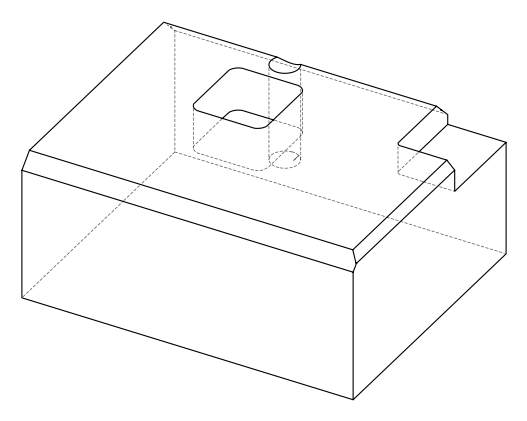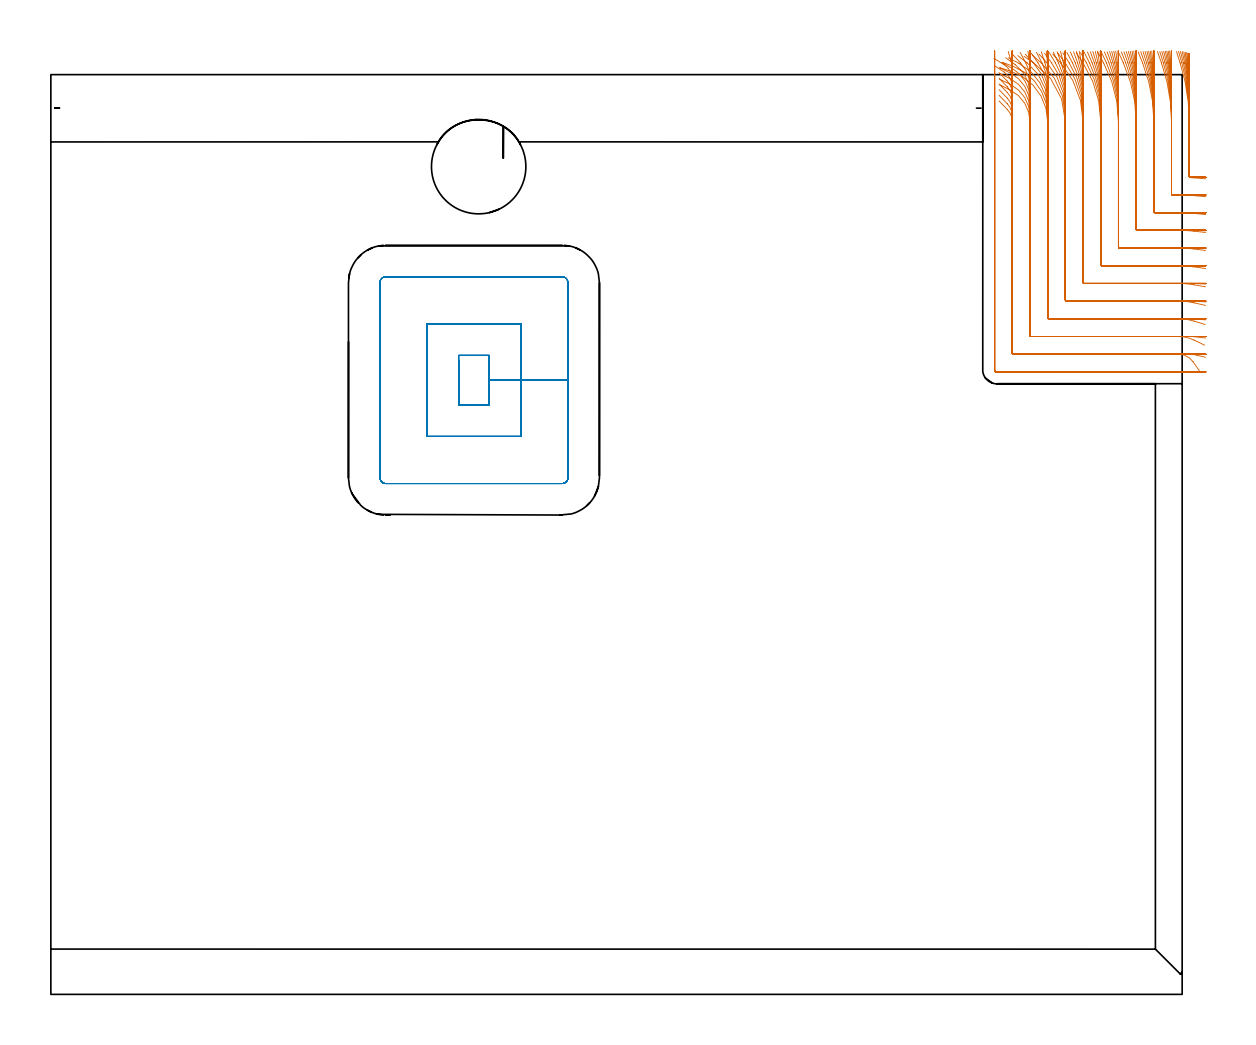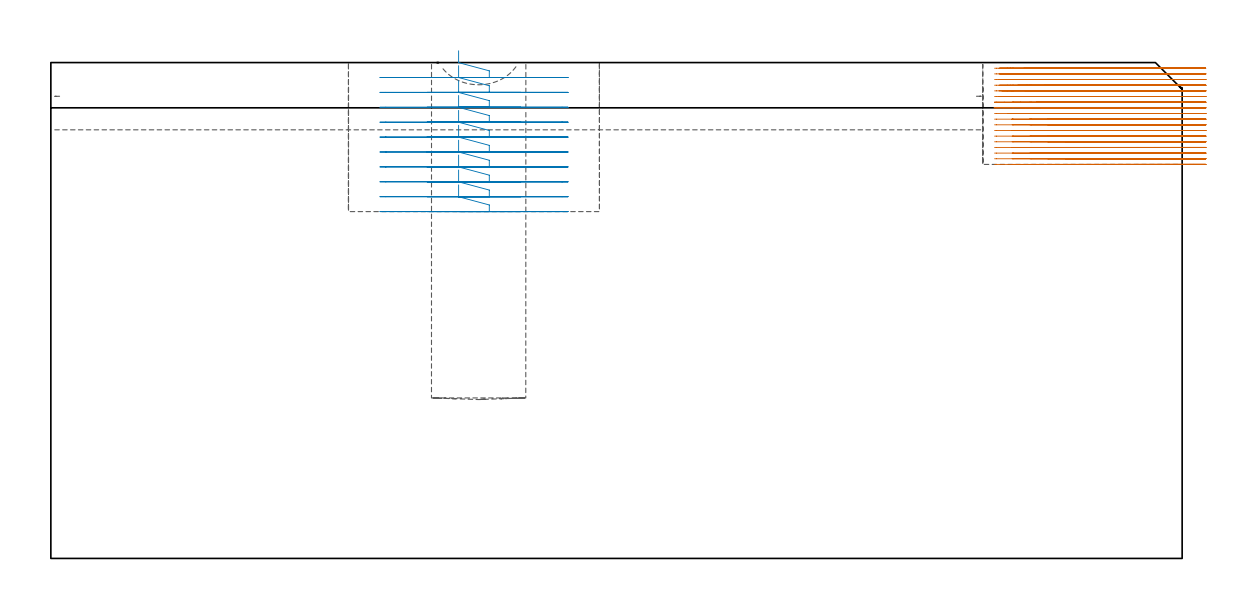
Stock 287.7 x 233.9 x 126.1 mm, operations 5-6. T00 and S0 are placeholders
(PLAN: 6 operations, 3 tool changes, 79.1 min)
(1 INDEXABLE_INSERT_DRILL_BLIND_HOLE_FROM_SOLID | STEP1POCKET | NXT0302_019 | 0.35 min | 38618 mm3)
(2 AREA_MILL | FG_CHAMFER_SURFACE | UGT0205_001 | 13.31 min | 35559 mm3)
(3 AREA_MILL_1 | FG_CHAMFER_SURFACE_1 | UGT0205_001 | 3.72 min | 3672 mm3)
(4 AREA_MILL_2 | FG_CHAMFER_SURFACE_2 | UGT0205_001 | 11.59 min | 18836 mm3)
(5 MILL_CORNER_NOTCH_RECTANGULAR | CORNER_NOTCH_RECTANGULAR | NXT0201_008 | Follow Part, ap 1.5, ae 75% | 41.77 min | 101940 mm3)
(6 MILL_RECTANGULAR_POCKET | POCKET_RECTANGULAR_STRAIGHT | NXT0201_012 | Follow Part, ap 4, ae 75% | 8.38 min | 162980 mm3)
(TOOL NXT0302_019 | Index. Insert Drill 24mm [880-D2400L25-05] | D24 PA176 FL120 Z2)
(TOOL UGT0205_001 | Chamfer Mill 20 x 3 x 45 deg. | D20 FL50 Z2)
(TOOL NXT0201_008 | ENDMILL 6mm [2P460-0600-NA 1630] | D6 FL26 Z6)
(TOOL NXT0201_012 | ENDMILL 16mm [2P460-1600-NA 1630] | D16 FL38 Z6)
(OP 5 MILL_CORNER_NOTCH_RECTANGULAR)
G17 G21 G94 G90
T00 M6
G54
G17 G0 G90 X286.269 Y239.759 S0 M3
G43 Z136.1 H1
Z124.661
G94 G1 X287.177 Y236.9 F250.
G2 X289.5 Y221.915 R49.5 F500.
G1 Y208.005
G3 X289.778 Y207.71 R0.3
G2 X290.7 Y207.645 R49.5
G1 X293.691 Y207.408 F250.
G0 Z136.1
X281.433 Y239.729
Z124.661
G1 X282.432 Y236.9
G2 X285. Y221.915 R45. F500.
G1 Y203.597
G3 X285.297 Y203.3 R0.3
G1 X286.787
G2 X290.7 Y203.13 R45.
G1 X293.689 Y202.869 F250.
G0 Z136.1
X276.516 Y239.687
Z124.661
G1 X277.626 Y236.9
G2 X280.5 Y221.915 R40.5 F500.
G1 Y199.097
G3 X280.797 Y198.8 R0.3
G1 X286.787
G2 X290.7 Y198.611 R40.5
G1 X293.686 Y198.321 F250.
G0 Z136.1
X271.484 Y239.628
Z124.661
G1 X272.733 Y236.9
G2 X276. Y221.915 R36. F500.
G1 Y194.597
G3 X276.297 Y194.3 R0.3
G1 X286.787
G2 X290.7 Y194.087 R36.
G1 X293.682 Y193.761 F250.
G0 Z136.1
X266.28 Y239.539
Z124.661
G1 X267.707 Y236.9
G2 X271.5 Y221.915 R31.5 F500.
G1 Y190.097
G3 X271.797 Y189.8 R0.3
G1 X286.787
G2 X290.7 Y189.556 R31.5
G1 X293.677 Y189.183 F250.
G0 Z136.1
X260.795 Y239.396
Z124.661
G1 X262.46 Y236.9
G2 X267. Y221.915 R27. F500.
G1 Y185.597
G3 X267.297 Y185.3 R0.3
G1 X286.787
G2 X290.7 Y185.015 R27.
G1 X293.668 Y184.58 F250.
G0 Z136.1
X254.786 Y239.138
Z124.661
G1 X256.784 Y236.9
G2 X262.5 Y221.915 R22.5 F500.
G1 Y181.097
G3 X262.797 Y180.8 R0.3
G1 X286.787
G2 X290.7 Y180.457 R22.5
G1 X293.654 Y179.935 F250.
G0 Z136.1
X247.475 Y238.562
Z124.661
G1 X249.972 Y236.9
G2 X258. Y221.915 R18. F500.
G1 Y176.598
G3 X258.298 Y176.3 R0.3
G1 X286.787
G2 X290.7 Y175.87 R18.
G1 X293.628 Y175.217 F250.
G0 Z136.1
X241.272 Y235.686
Z124.661
G1 X244.128 Y234.768
G2 X253.5 Y221.915 R13.5 F500.
G1 Y172.098
G3 X253.798 Y171.8 R0.3
G1 X286.787
G2 X290.7 Y171.221 R13.5
G1 X293.571 Y170.351 F250.
G0 Z136.1
X241.313 Y231.311
Z124.661
G1 X244. Y229.977
G2 X249. Y221.915 R9. F500.
G1 Y167.598
G3 X249.298 Y167.3 R0.3
G1 X286.787
G2 X290.7 Y166.405 R9.
G1 X293.402 Y165.101 F250.
G0 Z136.1
X241.139 Y227.202
Z124.661
G1 X243.229 Y225.049
G2 X244.5 Y221.915 R4.5 F500.
G1 Y163.098
G3 X244.798 Y162.8 R0.3
G1 X286.787
G2 X290.48 Y160.872 R4.5
G1 X292.194 Y158.41 F250.
G0 Z136.1
X240. Y224.915
Z124.661
G1 Y221.915
Y158.8 F500.
G3 X240.5 Y158.3 R0.5
G1 X286.787
X289.787 F250.
G0 Z136.1
X286.789 Y239.785
Z123.222
G1 X287.61 Y236.9
G2 X289.5 Y223.354 R49.5 F500.
G1 Y208.096
G3 X289.796 Y207.8 R0.3
G2 X290.7 Y207.79 R49.5
G1 X293.699 Y207.73 F250.
G0 Z136.1
X282.01 Y239.761
Z123.222
G1 X282.913 Y236.9
G2 X285. Y223.354 R45. F500.
G1 Y203.597
G3 X285.297 Y203.3 R0.3
G1 X289.714
G2 X290.7 Y203.289 R45.
G1 X293.699 Y203.223 F250.
G0 Z136.1
X277.164 Y239.727
Z123.222
G1 X278.167 Y236.9
G2 X280.5 Y223.354 R40.5 F500.
G1 Y199.097
G3 X280.797 Y198.8 R0.3
G1 X289.714
G2 X290.7 Y198.788 R40.5
G1 X293.699 Y198.715 F250.
G0 Z136.1
X272.225 Y239.68
Z123.222
G1 X273.354 Y236.9
G2 X276. Y223.354 R36. F500.
G1 Y194.597
G3 X276.297 Y194.3 R0.3
G1 X289.714
G2 X290.7 Y194.286 R36.
G1 X293.699 Y194.204 F250.
G0 Z136.1
X267.149 Y239.608
Z123.222
G1 X268.439 Y236.9
G2 X271.5 Y223.354 R31.5 F500.
G1 Y190.097
G3 X271.797 Y189.8 R0.3
G1 X289.714
G2 X290.7 Y189.785 R31.5
G1 X293.699 Y189.691 F250.
G0 Z136.1
X261.851 Y239.495
Z123.222
G1 X263.356 Y236.9
G2 X267. Y223.354 R27. F500.
G1 Y185.597
G3 X267.297 Y185.3 R0.3
G1 X289.714
G2 X290.7 Y185.282 R27.
G1 X293.698 Y185.172 F250.
G0 Z136.1
X256.159 Y239.295
Z123.222
G1 X257.965 Y236.9
G2 X262.5 Y223.354 R22.5 F500.
G1 Y181.097
G3 X262.797 Y180.8 R0.3
G1 X289.714
G2 X290.7 Y180.778 R22.5
G1 X293.697 Y180.647 F250.
G0 Z136.1
X249.596 Y238.876
Z123.222
G1 X251.854 Y236.9
G2 X258. Y223.354 R18. F500.
G1 Y176.598
G3 X258.298 Y176.3 R0.3
G1 X289.714
G2 X290.7 Y176.273 R18.
G1 X293.695 Y176.109 F250.
G0 Z136.1
X242.02 Y237.035
Z123.222
G1 X244.822 Y235.963
G2 X253.5 Y223.354 R13.5 F500.
G1 Y172.098
G3 X253.798 Y171.8 R0.3
G1 X289.714
G2 X290.7 Y171.764 R13.5
G1 X293.692 Y171.545 F250.
G0 Z136.1
X241.312 Y232.75
Z123.222
G1 X244. Y231.416
G2 X249. Y223.354 R9. F500.
G1 Y167.598
G3 X249.298 Y167.3 R0.3
G1 X289.714
G2 X290.7 Y167.246 R9.
G1 X293.682 Y166.917 F250.
G0 Z136.1
X241.139 Y228.641
Z123.222
G1 X243.229 Y226.488
G2 X244.5 Y223.354 R4.5 F500.
G1 Y163.098
G3 X244.798 Y162.8 R0.3
G1 X289.714
G2 X290.7 Y162.691 R4.5
G1 X293.627 Y162.033 F250.
G0 Z136.1
X240. Y226.354
Z123.222
G1 Y223.354
Y158.8 F500.
G3 X240.5 Y158.3 R0.5
G1 X289.714
X292.714 F250.
G0 Z136.1
X287.268 Y239.794
Z121.783
G1 X288. Y236.885
G2 X289.5 Y224.793 R49.5 F500.
G1 Y208.096
G3 X289.796 Y207.8 R0.3
G1 X290.616
X290.7
X293.7 Y207.795 F250.
G0 Z136.1
X282.534 Y239.789
Z121.783
G1 X283.341 Y236.9
G2 X285. Y224.793 R45. F500.
G1 Y203.597
G3 X285.297 Y203.3 R0.3
G1 X290.616
X290.7
X293.7 Y203.294 F250.
G0 Z136.1
X277.751 Y239.763
Z121.783
G1 X278.648 Y236.9
G2 X280.5 Y224.793 R40.5 F500.
G1 Y199.097
G3 X280.797 Y198.8 R0.3
G1 X290.616
X290.7
X293.7 Y198.794 F250.
G0 Z136.1
X272.894 Y239.725
Z121.783
G1 X273.903 Y236.9
G2 X276. Y224.793 R36. F500.
G1 Y194.597
G3 X276.297 Y194.3 R0.3
G1 X290.616
X290.7
X293.7 Y194.293 F250.
G0 Z136.1
X267.927 Y239.67
Z121.783
G1 X269.08 Y236.9
G2 X271.5 Y224.793 R31.5 F500.
G1 Y190.097
G3 X271.797 Y189.8 R0.3
G1 X290.616
X290.7
X293.7 Y189.792 F250.
G0 Z136.1
X262.788 Y239.581
Z121.783
G1 X264.133 Y236.9
G2 X267. Y224.793 R27. F500.
G1 Y185.597
G3 X267.297 Y185.3 R0.3
G1 X290.616
X290.7
X293.7 Y185.29 F250.
G0 Z136.1
X257.351 Y239.429
Z121.783
G1 X258.965 Y236.9
G2 X262.5 Y224.793 R22.5 F500.
G1 Y181.097
G3 X262.797 Y180.8 R0.3
G1 X290.616
X290.7
X293.7 Y180.789 F250.
G0 Z136.1
X251.302 Y239.12
Z121.783
G1 X253.32 Y236.9
G2 X258. Y224.793 R18. F500.
G1 Y176.597
G3 X258.297 Y176.3 R0.3
G1 X290.616
X290.7
X293.7 Y176.286 F250.
G0 Z136.1
X243.526 Y238.165
Z121.783
G1 X246.192 Y236.789
G2 X253.5 Y224.793 R13.5 F500.
G1 Y172.098
G3 X253.798 Y171.8 R0.3
G1 X290.616
X290.7
X293.7 Y171.781 F250.
G0 Z136.1
X241.312 Y234.189
Z121.783
G1 X244. Y232.855
G2 X249. Y224.793 R9. F500.
G1 Y167.598
G3 X249.298 Y167.3 R0.3
G1 X290.616
X290.7
X293.7 Y167.271 F250.
G0 Z136.1
X241.139 Y230.08
Z121.783
G1 X243.229 Y227.927
G2 X244.5 Y224.793 R4.5 F500.
G1 Y163.098
G3 X244.798 Y162.8 R0.3
G1 X290.616
X290.7 Y162.799
X293.699 Y162.743 F250.
G0 Z136.1
X240. Y227.793
Z121.783
G1 Y224.793
Y158.8 F500.
G3 X240.5 Y158.3 R0.5
G1 X290.616
X293.616 F250.
G0 Z136.1
X287.71 Y239.759
Z120.344
G1 X288.352 Y236.828
G2 X289.5 Y226.23 R49.5 F500.
G1 Y208.096
G3 X289.796 Y207.8 R0.3
G1 X290.7
X293.7 F250.
G0 Z136.1
X283.005 Y239.814
Z120.344
G1 X283.717 Y236.9
G2 X285. Y226.23 R45. F500.
G1 Y203.597
G3 X285.297 Y203.3 R0.3
G1 X290.7
X293.7 F250.
G0 Z136.1
X278.279 Y239.794
Z120.344
G1 X279.069 Y236.9
G2 X280.5 Y226.23 R40.5 F500.
G1 Y199.097
G3 X280.797 Y198.8 R0.3
G1 X290.7
X293.7 F250.
G0 Z136.1
X273.493 Y239.765
Z120.344
G1 X274.382 Y236.9
G2 X276. Y226.23 R36. F500.
G1 Y194.597
G3 X276.297 Y194.3 R0.3
G1 X290.7
X293.7 F250.
G0 Z136.1
X268.622 Y239.723
Z120.344
G1 X269.638 Y236.9
G2 X271.5 Y226.23 R31.5 F500.
G1 Y190.097
G3 X271.797 Y189.8 R0.3
G1 X290.7
X293.7 F250.
G0 Z136.1
X263.617 Y239.656
Z120.344
G1 X264.802 Y236.9
G2 X267. Y226.23 R27. F500.
G1 Y185.597
G3 X267.297 Y185.3 R0.3
G1 X290.7
X293.7 F250.
G0 Z136.1
X258.386 Y239.541
Z120.344
G1 X259.809 Y236.9
G2 X262.5 Y226.23 R22.5 F500.
G1 Y181.097
G3 X262.797 Y180.8 R0.3
G1 X290.7
X293.7 F250.
G0 Z136.1
X252.718 Y239.316
Z120.344
G1 X254.497 Y236.9
G2 X258. Y226.23 R18. F500.
G1 Y176.598
G3 X258.298 Y176.3 R0.3
G1 X290.7
X293.7 F250.
G0 Z136.1
X245.899 Y238.738
Z120.344
G1 X248.271 Y236.9
G2 X253.5 Y226.23 R13.5 F500.
G1 Y172.098
G3 X253.798 Y171.8 R0.3
G1 X290.7
X293.7 F250.
G0 Z136.1
X241.341 Y235.622
Z120.344
G1 X244.024 Y234.28
G2 X249. Y226.23 R9. F500.
G1 Y167.598
G3 X249.298 Y167.3 R0.3
G1 X290.7
X293.7 F250.
G0 Z136.1
X241.14 Y231.517
Z120.344
G1 X243.229 Y229.364
G2 X244.5 Y226.23 R4.5 F500.
G1 Y163.098
G3 X244.798 Y162.8 R0.3
G1 X290.7
X293.7 F250.
G0 Z136.1
X240. Y229.23
Z120.344
G1 Y226.23
Y158.8 F500.
G3 X240.5 Y158.3 R0.5
G1 X290.7
X293.7 F250.
G0 Z136.1
X288.113 Y239.691
Z118.905
G1 X288.662 Y236.742
G2 X289.5 Y227.673 R49.5 F500.
G1 Y208.096
G3 X289.796 Y207.8 R0.3
G1 X290.7
X293.7 F250.
G0 Z136.1
X283.429 Y239.836
Z118.905
G1 X284.044 Y236.9
G2 X285. Y227.673 R45. F500.
G1 Y203.597
G3 X285.297 Y203.3 R0.3
G1 X290.7
X293.7 F250.
G0 Z136.1
X278.751 Y239.821
Z118.905
G1 X279.435 Y236.9
G2 X280.5 Y227.673 R40.5 F500.
G1 Y199.097
G3 X280.797 Y198.8 R0.3
G1 X290.7
X293.7 F250.
G0 Z136.1
X274.028 Y239.8
Z118.905
G1 X274.797 Y236.9
G2 X276. Y227.673 R36. F500.
G1 Y194.597
G3 X276.297 Y194.3 R0.3
G1 X290.7
X293.7 F250.
G0 Z136.1
X269.239 Y239.768
Z118.905
G1 X270.118 Y236.9
G2 X271.5 Y227.673 R31.5 F500.
G1 Y190.097
G3 X271.797 Y189.8 R0.3
G1 X290.7
X293.7 F250.
G0 Z136.1
X264.349 Y239.719
Z118.905
G1 X265.374 Y236.9
G2 X267. Y227.673 R27. F500.
G1 Y185.597
G3 X267.297 Y185.3 R0.3
G1 X290.7
X293.7 F250.
G0 Z136.1
X259.291 Y239.636
Z118.905
G1 X260.521 Y236.9
G2 X262.5 Y227.673 R22.5 F500.
G1 Y181.097
G3 X262.797 Y180.8 R0.3
G1 X290.7
X293.7 F250.
G0 Z136.1
X253.917 Y239.476
Z118.905
G1 X255.455 Y236.9
G2 X258. Y227.673 R18. F500.
G1 Y176.597
G3 X258.297 Y176.3 R0.3
G1 X290.7
X293.7 F250.
G0 Z136.1
X247.804 Y239.09
Z118.905
G1 X249.854 Y236.9
G2 X253.5 Y227.673 R13.5 F500.
G1 Y172.098
G3 X253.798 Y171.8 R0.3
G1 X290.7
X293.7 F250.
G0 Z136.1
X241.851 Y236.977
Z118.905
G1 X244.457 Y235.492
G2 X249. Y227.673 R9. F500.
G1 Y167.598
G3 X249.298 Y167.3 R0.3
G1 X290.7
X293.7 F250.
G0 Z136.1
X241.142 Y232.959
Z118.905
G1 X243.231 Y230.805
G2 X244.5 Y227.673 R4.5 F500.
G1 Y163.098
G3 X244.798 Y162.8 R0.3
G1 X290.7
X293.7 F250.
G0 Z136.1
X240. Y230.673
Z118.905
G1 Y227.673
Y158.8 F500.
G3 X240.5 Y158.3 R0.5
G1 X290.7
X293.7 F250.
G0 Z136.1
X288.472 Y239.603
Z117.467
G1 X288.927 Y236.638
G2 X289.5 Y229.127 R49.5 F500.
G1 Y208.096
G3 X289.796 Y207.8 R0.3
G1 X290.7
X293.7 F250.
G0 Z136.1
X283.806 Y239.855
Z117.467
G1 X284.324 Y236.9
G2 X285. Y229.127 R45. F500.
G1 Y203.597
G3 X285.297 Y203.3 R0.3
G1 X290.7
X293.7 F250.
G0 Z136.1
X279.171 Y239.844
Z117.467
G1 X279.747 Y236.9
G2 X280.5 Y229.127 R40.5 F500.
G1 Y199.097
G3 X280.797 Y198.8 R0.3
G1 X290.7
X293.7 F250.
G0 Z136.1
X274.503 Y239.829
Z117.467
G1 X275.151 Y236.9
G2 X276. Y229.127 R36. F500.
G1 Y194.597
G3 X276.297 Y194.3 R0.3
G1 X290.7
X293.7 F250.
G0 Z136.1
X269.786 Y239.807
Z117.467
G1 X270.526 Y236.9
G2 X271.5 Y229.127 R31.5 F500.
G1 Y190.097
G3 X271.797 Y189.8 R0.3
G1 X290.7
X293.7 F250.
G0 Z136.1
X264.993 Y239.773
Z117.467
G1 X265.857 Y236.9
G2 X267. Y229.127 R27. F500.
G1 Y185.597
G3 X267.297 Y185.3 R0.3
G1 X290.7
X293.7 F250.
G0 Z136.1
X260.079 Y239.715
Z117.467
G1 X261.115 Y236.9
G2 X262.5 Y229.127 R22.5 F500.
G1 Y181.097
G3 X262.797 Y180.8 R0.3
G1 X290.7
X293.7 F250.
G0 Z136.1
X254.94 Y239.606
Z117.467
G1 X256.235 Y236.9
G2 X258. Y229.127 R18. F500.
G1 Y176.597
G3 X258.297 Y176.3 R0.3
G1 X290.7
X293.7 F250.
G0 Z136.1
X249.311 Y239.353
Z117.467
G1 X251.038 Y236.9
G2 X253.5 Y229.127 R13.5 F500.
G1 Y172.098
G3 X253.798 Y171.8 R0.3
G1 X290.7
X293.7 F250.
G0 Z136.1
X242.817 Y238.187
Z117.467
G1 X245.253 Y236.436
G2 X249. Y229.127 R9. F500.
G1 Y167.598
G3 X249.298 Y167.3 R0.3
G1 X290.7
X293.7 F250.
G0 Z136.1
X241.088 Y234.425
Z117.467
G1 X243.198 Y232.293
G2 X244.5 Y229.127 R4.5 F500.
G1 Y163.098
G3 X244.798 Y162.8 R0.3
G1 X290.7
X293.7 F250.
G0 Z136.1
X240. Y232.127
Z117.467
G1 Y229.127
Y158.8 F500.
G3 X240.5 Y158.3 R0.5
G1 X290.7
X293.7 F250.
G0 Z136.1
X288.816 Y239.498
Z116.028
G1 X289.165 Y236.518
G2 X289.5 Y230.765 R49.5 F500.
G1 Y208.096
G3 X289.796 Y207.8 R0.3
G1 X290.7
X293.7 F250.
G0 Z136.1
X284.171 Y239.872
Z116.028
G1 X284.58 Y236.9
G2 X285. Y230.765 R45. F500.
G1 Y203.597
G3 X285.297 Y203.3 R0.3
G1 X290.7
X293.7 F250.
G0 Z136.1
X279.578 Y239.865
Z116.028
G1 X280.033 Y236.9
G2 X280.5 Y230.765 R40.5 F500.
G1 Y199.097
G3 X280.797 Y198.8 R0.3
G1 X290.7
X293.7 F250.
G0 Z136.1
X274.962 Y239.856
Z116.028
G1 X275.473 Y236.9
G2 X276. Y230.765 R36. F500.
G1 Y194.597
G3 X276.297 Y194.3 R0.3
G1 X290.7
X293.7 F250.
G0 Z136.1
X270.313 Y239.843
Z116.028
G1 X270.897 Y236.9
G2 X271.5 Y230.765 R31.5 F500.
G1 Y190.097
G3 X271.797 Y189.8 R0.3
G1 X290.7
X293.7 F250.
G0 Z136.1
X265.612 Y239.822
Z116.028
G1 X266.294 Y236.9
G2 X267. Y230.765 R27. F500.
G1 Y185.597
G3 X267.297 Y185.3 R0.3
G1 X290.7
X293.7 F250.
G0 Z136.1
X260.83 Y239.786
Z116.028
G1 X261.648 Y236.9
G2 X262.5 Y230.765 R22.5 F500.
G1 Y181.097
G3 X262.797 Y180.8 R0.3
G1 X290.7
X293.7 F250.
G0 Z136.1
X255.9 Y239.72
Z116.028
G1 X256.922 Y236.9
G2 X258. Y230.765 R18. F500.
G1 Y176.597
G3 X258.297 Y176.3 R0.3
G1 X290.7
X293.7 F250.
G0 Z136.1
X250.662 Y239.572
Z116.028
G1 X252.026 Y236.9
G2 X253.5 Y230.765 R13.5 F500.
G1 Y172.098
G3 X253.798 Y171.8 R0.3
G1 X290.7
X293.7 F250.
G0 Z136.1
X244.541 Y239.095
Z116.028
G1 X246.585 Y236.9
G2 X249. Y230.765 R9. F500.
G1 Y167.598
G3 X249.298 Y167.3 R0.3
G1 X290.7
X293.7 F250.
G0 Z136.1
X239.951 Y236.174
Z116.028
G1 X242.462 Y234.532
G2 X244.5 Y230.765 R4.5 F500.
G1 Y163.098
G3 X244.798 Y162.8 R0.3
G1 X290.7
X293.7 F250.
G0 Z136.1
X240. Y233.765
Z116.028
G1 Y230.765
Y158.8 F500.
G3 X240.5 Y158.3 R0.5
G1 X290.7
X293.7 F250.
G0 Z136.1
X289.129 Y239.392
Z114.589
G1 X289.357 Y236.401
G2 X289.5 Y232.637 R49.5 F500.
G1 Y208.096
G3 X289.796 Y207.8 R0.3
G1 X290.7
X293.7 F250.
G0 Z136.1
X284.513 Y239.887
Z114.589
G1 X284.798 Y236.9
G2 X285. Y232.637 R45. F500.
G1 Y203.597
G3 X285.297 Y203.3 R0.3
G1 X290.7
X293.7 F250.
G0 Z136.1
X279.959 Y239.883
Z114.589
G1 X280.275 Y236.9
G2 X280.5 Y232.637 R40.5 F500.
G1 Y199.097
G3 X280.797 Y198.8 R0.3
G1 X290.7
X293.7 F250.
G0 Z136.1
X275.391 Y239.879
Z114.589
G1 X275.747 Y236.9
G2 X276. Y232.637 R36. F500.
G1 Y194.597
G3 X276.297 Y194.3 R0.3
G1 X290.7
X293.7 F250.
G0 Z136.1
X270.804 Y239.872
Z114.589
G1 X271.21 Y236.9
G2 X271.5 Y232.637 R31.5 F500.
G1 Y190.097
G3 X271.797 Y189.8 R0.3
G1 X290.7
X293.7 F250.
G0 Z136.1
X266.188 Y239.862
Z114.589
G1 X266.661 Y236.9
G2 X267. Y232.637 R27. F500.
G1 Y185.597
G3 X267.297 Y185.3 R0.3
G1 X290.7
X293.7 F250.
G0 Z136.1
X261.524 Y239.846
Z114.589
G1 X262.092 Y236.9
G2 X262.5 Y232.637 R22.5 F500.
G1 Y181.097
G3 X262.797 Y180.8 R0.3
G1 X290.7
X293.7 F250.
G0 Z136.1
X256.777 Y239.815
Z114.589
G1 X257.488 Y236.9
G2 X258. Y232.637 R18. F500.
G1 Y176.597
G3 X258.297 Y176.3 R0.3
G1 X290.7
X293.7 F250.
G0 Z136.1
X251.862 Y239.746
Z114.589
G1 X252.809 Y236.9
G2 X253.5 Y232.637 R13.5 F500.
G1 Y172.098
G3 X253.798 Y171.8 R0.3
G1 X290.7
X293.7 F250.
G0 Z136.1
X246.505 Y239.542
Z114.589
G1 X247.926 Y236.9
G2 X249. Y232.637 R9. F500.
G1 Y167.598
G3 X249.298 Y167.3 R0.3
G1 X290.7
X293.7 F250.
G0 Z136.1
X239.822 Y238.042
Z114.589
G1 X242.371 Y236.462
G2 X244.5 Y232.637 R4.5 F500.
G1 Y163.098
G3 X244.798 Y162.8 R0.3
G1 X290.7
X293.7 F250.
G0 Z136.1
X240. Y235.637
Z114.589
G1 Y232.637
Y158.8 F500.
G3 X240.5 Y158.3 R0.5
G1 X290.7
X293.7 F250.
G0 Z136.1
X289.454 Y239.303
Z113.15
G1 X289.495 Y236.303
G2 X289.5 Y235.625 R49.5 F500.
G1 Y208.096
G3 X289.796 Y207.8 R0.3
G1 X290.7
X293.7 F250.
G0 Z136.1
X284.897 Y239.899
Z113.15
G1 X284.982 Y236.9
G2 X285. Y235.625 R45. F500.
G1 Y203.597
G3 X285.297 Y203.3 R0.3
G1 X290.7
X293.7 F250.
G0 Z136.1
X280.385 Y239.899
Z113.15
G1 X280.48 Y236.9
G2 X280.5 Y235.625 R40.5 F500.
G1 Y199.097
G3 X280.797 Y198.8 R0.3
G1 X290.7
X293.7 F250.
G0 Z136.1
X275.871 Y239.898
Z113.15
G1 X275.977 Y236.9
G2 X276. Y235.625 R36. F500.
G1 Y194.597
G3 X276.297 Y194.3 R0.3
G1 X290.7
X293.7 F250.
G0 Z136.1
X271.353 Y239.898
Z113.15
G1 X271.474 Y236.9
G2 X271.5 Y235.625 R31.5 F500.
G1 Y190.097
G3 X271.797 Y189.8 R0.3
G1 X290.7
X293.7 F250.
G0 Z136.1
X266.828 Y239.897
Z113.15
G1 X266.97 Y236.9
G2 X267. Y235.625 R27. F500.
G1 Y185.597
G3 X267.297 Y185.3 R0.3
G1 X290.7
X293.7 F250.
G0 Z136.1
X262.294 Y239.895
Z113.15
G1 X262.464 Y236.9
G2 X262.5 Y235.625 R22.5 F500.
G1 Y181.097
G3 X262.797 Y180.8 R0.3
G1 X290.7
X293.7 F250.
G0 Z136.1
X257.742 Y239.892
Z113.15
G1 X257.955 Y236.9
G2 X258. Y235.625 R18. F500.
G1 Y176.597
G3 X258.297 Y176.3 R0.3
G1 X290.7
X293.7 F250.
G0 Z136.1
X253.156 Y239.887
Z113.15
G1 X253.44 Y236.9
G2 X253.5 Y235.625 R13.5 F500.
G1 Y172.098
G3 X253.798 Y171.8 R0.3
G1 X290.7
X293.7 F250.
G0 Z136.1
X248.484 Y239.87
Z113.15
G1 X248.909 Y236.9
G2 X249. Y235.625 R9. F500.
G1 Y167.598
G3 X249.298 Y167.3 R0.3
G1 X290.7
X293.7 F250.
G0 Z136.1
X243.466 Y239.777
Z113.15
G1 X244.316 Y236.9
G2 X244.5 Y235.625 R4.5 F500.
G1 Y163.098
G3 X244.798 Y162.8 R0.3
G1 X290.7
X293.7 F250.
G0 Z136.1
X240. Y238.625
Z113.15
G1 Y235.625
Y158.8 F500.
G3 X240.5 Y158.3 R0.5
G1 X290.7
X293.7 F250.
G0 Z136.1
X289.5 Y239.3
Z111.711
G1 Y236.3
Y208.096 F500.
G3 X289.796 Y207.8 R0.3
G1 X290.7
X293.7 F250.
G0 Z136.1
X284.989 Y239.9
Z111.711
G1 X285. Y236.9
Y236.743 F500.
Y203.596
G3 X285.296 Y203.3 R0.3
G1 X290.7
X293.7 F250.
G0 Z136.1
X280.488 Y239.9
Z111.711
G1 X280.5 Y236.9
Y236.743 F500.
Y199.097
G3 X280.797 Y198.8 R0.3
G1 X290.7
X293.7 F250.
G0 Z136.1
X275.987 Y239.9
Z111.711
G1 X276. Y236.9
Y236.743 F500.
Y194.597
G3 X276.297 Y194.3 R0.3
G1 X290.7
X293.7 F250.
G0 Z136.1
X271.485 Y239.9
Z111.711
G1 X271.5 Y236.9
Y236.743 F500.
Y190.097
G3 X271.797 Y189.8 R0.3
G1 X290.7
X293.7 F250.
G0 Z136.1
X266.982 Y239.9
Z111.711
G1 X267. Y236.9
Y236.743 F500.
Y185.597
G3 X267.297 Y185.3 R0.3
G1 X290.7
X293.7 F250.
G0 Z136.1
X262.478 Y239.9
Z111.711
G1 X262.499 Y236.9
X262.5 Y236.743 F500.
Y181.097
G3 X262.797 Y180.8 R0.3
G1 X290.7
X293.7 F250.
G0 Z136.1
X257.973 Y239.9
Z111.711
G1 X257.999 Y236.9
X258. Y236.743 F500.
Y176.597
G3 X258.297 Y176.3 R0.3
G1 X290.7
X293.7 F250.
G0 Z136.1
X253.464 Y239.9
Z111.711
G1 X253.499 Y236.9
X253.5 Y236.743 F500.
Y172.098
G3 X253.798 Y171.8 R0.3
G1 X290.7
X293.7 F250.
G0 Z136.1
X248.946 Y239.9
Z111.711
G1 X248.999 Y236.9
X249. Y236.743 F500.
Y167.598
G3 X249.298 Y167.3 R0.3
G1 X290.7
X293.7 F250.
G0 Z136.1
X244.392 Y239.898
Z111.711
G1 X244.497 Y236.9
X244.5 Y236.743 F500.
Y163.098
G3 X244.798 Y162.8 R0.3
G1 X290.7
X293.7 F250.
G0 Z136.1
X240. Y239.743
Z111.711
G1 Y236.743
Y158.8 F500.
G3 X240.5 Y158.3 R0.5
G1 X290.7
X293.7 F250.
G0 Z136.1
X289.5 Y239.3
Z110.272
G1 Y236.3
Y208.096 F500.
G3 X289.796 Y207.8 R0.3
G1 X290.7
X293.7 F250.
G0 Z136.1
X285. Y239.9
Z110.272
G1 Y236.9
Y203.596 F500.
G3 X285.296 Y203.3 R0.3
G1 X290.7
X293.7 F250.
G0 Z136.1
X280.5 Y239.9
Z110.272
G1 Y236.9
Y199.097 F500.
G3 X280.797 Y198.8 R0.3
G1 X290.7
X293.7 F250.
G0 Z136.1
X276. Y239.9
Z110.272
G1 Y236.9
Y194.597 F500.
G3 X276.297 Y194.3 R0.3
G1 X290.7
X293.7 F250.
G0 Z136.1
X271.5 Y239.9
Z110.272
G1 Y236.9
Y190.097 F500.
G3 X271.797 Y189.8 R0.3
G1 X290.7
X293.7 F250.
G0 Z136.1
X267. Y239.9
Z110.272
G1 Y236.9
Y185.597 F500.
G3 X267.297 Y185.3 R0.3
G1 X290.7
X293.7 F250.
G0 Z136.1
X262.5 Y239.9
Z110.272
G1 Y236.9
Y181.097 F500.
G3 X262.797 Y180.8 R0.3
G1 X290.7
X293.7 F250.
G0 Z136.1
X258. Y239.9
Z110.272
G1 Y236.9
Y176.597 F500.
G3 X258.297 Y176.3 R0.3
G1 X290.7
X293.7 F250.
G0 Z136.1
X253.5 Y239.9
Z110.272
G1 Y236.9
Y172.098 F500.
G3 X253.798 Y171.8 R0.3
G1 X290.7
X293.7 F250.
G0 Z136.1
X249. Y239.9
Z110.272
G1 Y236.9
Y167.598 F500.
G3 X249.298 Y167.3 R0.3
G1 X290.7
X293.7 F250.
G0 Z136.1
X244.5 Y239.9
Z110.272
G1 Y236.9
Y163.098 F500.
G3 X244.798 Y162.8 R0.3
G1 X290.7
X293.7 F250.
G0 Z136.1
X240. Y239.9
Z110.272
G1 Y236.9
Y158.8 F500.
G3 X240.5 Y158.3 R0.5
G1 X290.7
X293.7 F250.
G0 Z136.1
X289.5 Y239.3
Z108.833
G1 Y236.3
Y208.096 F500.
G3 X289.796 Y207.8 R0.3
G1 X290.7
X293.7 F250.
G0 Z136.1
X285. Y239.9
Z108.833
G1 Y236.9
Y203.597 F500.
G3 X285.297 Y203.3 R0.3
G1 X290.7
X293.7 F250.
G0 Z136.1
X280.5 Y239.9
Z108.833
G1 Y236.9
Y199.097 F500.
G3 X280.797 Y198.8 R0.3
G1 X290.7
X293.7 F250.
G0 Z136.1
X276. Y239.9
Z108.833
G1 Y236.9
Y194.597 F500.
G3 X276.297 Y194.3 R0.3
G1 X290.7
X293.7 F250.
G0 Z136.1
X271.5 Y239.9
Z108.833
G1 Y236.9
Y190.097 F500.
G3 X271.797 Y189.8 R0.3
G1 X290.7
X293.7 F250.
G0 Z136.1
X267. Y239.9
Z108.833
G1 Y236.9
Y185.597 F500.
G3 X267.297 Y185.3 R0.3
G1 X290.7
X293.7 F250.
G0 Z136.1
X262.5 Y239.9
Z108.833
G1 Y236.9
Y181.097 F500.
G3 X262.797 Y180.8 R0.3
G1 X290.7
X293.7 F250.
G0 Z136.1
X258. Y239.9
Z108.833
G1 Y236.9
Y176.597 F500.
G3 X258.297 Y176.3 R0.3
G1 X290.7
X293.7 F250.
G0 Z136.1
X253.5 Y239.9
Z108.833
G1 Y236.9
Y172.098 F500.
G3 X253.798 Y171.8 R0.3
G1 X290.7
X293.7 F250.
G0 Z136.1
X249. Y239.9
Z108.833
G1 Y236.9
Y167.598 F500.
G3 X249.298 Y167.3 R0.3
G1 X290.7
X293.7 F250.
G0 Z136.1
X244.5 Y239.9
Z108.833
G1 Y236.9
Y163.098 F500.
G3 X244.798 Y162.8 R0.3
G1 X290.7
X293.7 F250.
G0 Z136.1
X240. Y239.9
Z108.833
G1 Y236.9
Y158.8 F500.
G3 X240.5 Y158.3 R0.5
G1 X290.7
X293.7 F250.
G0 Z136.1
X289.5 Y239.3
Z107.394
G1 Y236.3
Y208.096 F500.
G3 X289.796 Y207.8 R0.3
G1 X290.7
X293.7 F250.
G0 Z136.1
X285. Y239.9
Z107.394
G1 Y236.9
Y203.597 F500.
G3 X285.297 Y203.3 R0.3
G1 X290.7
X293.7 F250.
G0 Z136.1
X280.5 Y239.9
Z107.394
G1 Y236.9
Y199.097 F500.
G3 X280.797 Y198.8 R0.3
G1 X290.7
X293.7 F250.
G0 Z136.1
X276. Y239.9
Z107.394
G1 Y236.9
Y194.597 F500.
G3 X276.297 Y194.3 R0.3
G1 X290.7
X293.7 F250.
G0 Z136.1
X271.5 Y239.9
Z107.394
G1 Y236.9
Y190.097 F500.
G3 X271.797 Y189.8 R0.3
G1 X290.7
X293.7 F250.
G0 Z136.1
X267. Y239.9
Z107.394
G1 Y236.9
Y185.597 F500.
G3 X267.297 Y185.3 R0.3
G1 X290.7
X293.7 F250.
G0 Z136.1
X262.5 Y239.9
Z107.394
G1 Y236.9
Y181.097 F500.
G3 X262.797 Y180.8 R0.3
G1 X290.7
X293.7 F250.
G0 Z136.1
X258. Y239.9
Z107.394
G1 Y236.9
Y176.597 F500.
G3 X258.297 Y176.3 R0.3
G1 X290.7
X293.7 F250.
G0 Z136.1
X253.5 Y239.9
Z107.394
G1 Y236.9
Y172.098 F500.
G3 X253.798 Y171.8 R0.3
G1 X290.7
X293.7 F250.
G0 Z136.1
X249. Y239.9
Z107.394
G1 Y236.9
Y167.598 F500.
G3 X249.298 Y167.3 R0.3
G1 X290.7
X293.7 F250.
G0 Z136.1
X244.5 Y239.9
Z107.394
G1 Y236.9
Y163.098 F500.
G3 X244.798 Y162.8 R0.3
G1 X290.7
X293.7 F250.
G0 Z136.1
X240. Y239.9
Z107.394
G1 Y236.9
Y158.8 F500.
G3 X240.5 Y158.3 R0.5
G1 X290.7
X293.7 F250.
G0 Z136.1
X289.5 Y239.3
Z105.956
G1 Y236.3
Y208.096 F500.
G3 X289.796 Y207.8 R0.3
G1 X290.7
X293.7 F250.
G0 Z136.1
X285. Y239.9
Z105.956
G1 Y236.9
Y203.597 F500.
G3 X285.297 Y203.3 R0.3
G1 X290.7
X293.7 F250.
G0 Z136.1
X280.5 Y239.9
Z105.956
G1 Y236.9
Y199.097 F500.
G3 X280.797 Y198.8 R0.3
G1 X290.7
X293.7 F250.
G0 Z136.1
X276. Y239.9
Z105.956
G1 Y236.9
Y194.597 F500.
G3 X276.297 Y194.3 R0.3
G1 X290.7
X293.7 F250.
G0 Z136.1
X271.5 Y239.9
Z105.956
G1 Y236.9
Y190.097 F500.
G3 X271.797 Y189.8 R0.3
G1 X290.7
X293.7 F250.
G0 Z136.1
X267. Y239.9
Z105.956
G1 Y236.9
Y185.597 F500.
G3 X267.297 Y185.3 R0.3
G1 X290.7
X293.7 F250.
G0 Z136.1
X262.5 Y239.9
Z105.956
G1 Y236.9
Y181.097 F500.
G3 X262.797 Y180.8 R0.3
G1 X290.7
X293.7 F250.
G0 Z136.1
X258. Y239.9
Z105.956
G1 Y236.9
Y176.597 F500.
G3 X258.297 Y176.3 R0.3
G1 X290.7
X293.7 F250.
G0 Z136.1
X253.5 Y239.9
Z105.956
G1 Y236.9
Y172.098 F500.
G3 X253.798 Y171.8 R0.3
G1 X290.7
X293.7 F250.
G0 Z136.1
X249. Y239.9
Z105.956
G1 Y236.9
Y167.598 F500.
G3 X249.298 Y167.3 R0.3
G1 X290.7
X293.7 F250.
G0 Z136.1
X244.5 Y239.9
Z105.956
G1 Y236.9
Y163.098 F500.
G3 X244.798 Y162.8 R0.3
G1 X290.7
X293.7 F250.
G0 Z136.1
X240. Y239.9
Z105.956
G1 Y236.9
Y158.8 F500.
G3 X240.5 Y158.3 R0.5
G1 X290.7
X293.7 F250.
G0 Z136.1
X289.5 Y239.3
Z104.517
G1 Y236.3
Y208.096 F500.
G3 X289.796 Y207.8 R0.3
G1 X290.7
X293.7 F250.
G0 Z136.1
X285. Y239.9
Z104.517
G1 Y236.9
Y203.597 F500.
G3 X285.297 Y203.3 R0.3
G1 X290.7
X293.7 F250.
G0 Z136.1
X280.5 Y239.9
Z104.517
G1 Y236.9
Y199.097 F500.
G3 X280.797 Y198.8 R0.3
G1 X290.7
X293.7 F250.
G0 Z136.1
X276. Y239.9
Z104.517
G1 Y236.9
Y194.597 F500.
G3 X276.297 Y194.3 R0.3
G1 X290.7
X293.7 F250.
G0 Z136.1
X271.5 Y239.9
Z104.517
G1 Y236.9
Y190.097 F500.
G3 X271.797 Y189.8 R0.3
G1 X290.7
X293.7 F250.
G0 Z136.1
X267. Y239.9
Z104.517
G1 Y236.9
Y185.597 F500.
G3 X267.297 Y185.3 R0.3
G1 X290.7
X293.7 F250.
G0 Z136.1
X262.5 Y239.9
Z104.517
G1 Y236.9
Y181.097 F500.
G3 X262.797 Y180.8 R0.3
G1 X290.7
X293.7 F250.
G0 Z136.1
X258. Y239.9
Z104.517
G1 Y236.9
Y176.597 F500.
G3 X258.297 Y176.3 R0.3
G1 X290.7
X293.7 F250.
G0 Z136.1
X253.5 Y239.9
Z104.517
G1 Y236.9
Y172.098 F500.
G3 X253.798 Y171.8 R0.3
G1 X290.7
X293.7 F250.
G0 Z136.1
X249. Y239.9
Z104.517
G1 Y236.9
Y167.598 F500.
G3 X249.298 Y167.3 R0.3
G1 X290.7
X293.7 F250.
G0 Z136.1
X244.5 Y239.9
Z104.517
G1 Y236.9
Y163.098 F500.
G3 X244.798 Y162.8 R0.3
G1 X290.7
X293.7 F250.
G0 Z136.1
X240. Y239.9
Z104.517
G1 Y236.9
Y158.8 F500.
G3 X240.5 Y158.3 R0.5
G1 X290.7
X293.7 F250.
G0 Z136.1
X289.5 Y239.3
Z103.078
G1 Y236.3
Y208.096 F500.
G3 X289.796 Y207.8 R0.3
G1 X290.7
X293.7 F250.
G0 Z136.1
X285. Y239.9
Z103.078
G1 Y236.9
Y203.597 F500.
G3 X285.297 Y203.3 R0.3
G1 X290.7
X293.7 F250.
G0 Z136.1
X280.5 Y239.9
Z103.078
G1 Y236.9
Y199.097 F500.
G3 X280.797 Y198.8 R0.3
G1 X290.7
X293.7 F250.
G0 Z136.1
X276. Y239.9
Z103.078
G1 Y236.9
Y194.597 F500.
G3 X276.297 Y194.3 R0.3
G1 X290.7
X293.7 F250.
G0 Z136.1
X271.5 Y239.9
Z103.078
G1 Y236.9
Y190.097 F500.
G3 X271.797 Y189.8 R0.3
G1 X290.7
X293.7 F250.
G0 Z136.1
X267. Y239.9
Z103.078
G1 Y236.9
Y185.597 F500.
G3 X267.297 Y185.3 R0.3
G1 X290.7
X293.7 F250.
G0 Z136.1
X262.5 Y239.9
Z103.078
G1 Y236.9
Y181.097 F500.
G3 X262.797 Y180.8 R0.3
G1 X290.7
X293.7 F250.
G0 Z136.1
X258. Y239.9
Z103.078
G1 Y236.9
Y176.597 F500.
G3 X258.297 Y176.3 R0.3
G1 X290.7
X293.7 F250.
G0 Z136.1
X253.5 Y239.9
Z103.078
G1 Y236.9
Y172.098 F500.
G3 X253.798 Y171.8 R0.3
G1 X290.7
X293.7 F250.
G0 Z136.1
X249. Y239.9
Z103.078
G1 Y236.9
Y167.598 F500.
G3 X249.298 Y167.3 R0.3
G1 X290.7
X293.7 F250.
G0 Z136.1
X244.5 Y239.9
Z103.078
G1 Y236.9
Y163.098 F500.
G3 X244.798 Y162.8 R0.3
G1 X290.7
X293.7 F250.
G0 Z136.1
X240. Y239.9
Z103.078
G1 Y236.9
Y158.8 F500.
G3 X240.5 Y158.3 R0.5
G1 X290.7
X293.7 F250.
G0 Z136.1
X289.5 Y239.3
Z101.639
G1 Y236.3
Y208.096 F500.
G3 X289.796 Y207.8 R0.3
G1 X290.7
X293.7 F250.
G0 Z136.1
X285. Y239.9
Z101.639
G1 Y236.9
Y203.597 F500.
G3 X285.297 Y203.3 R0.3
G1 X290.7
X293.7 F250.
G0 Z136.1
X280.5 Y239.9
Z101.639
G1 Y236.9
Y199.097 F500.
G3 X280.797 Y198.8 R0.3
G1 X290.7
X293.7 F250.
G0 Z136.1
X276. Y239.9
Z101.639
G1 Y236.9
Y194.597 F500.
G3 X276.297 Y194.3 R0.3
G1 X290.7
X293.7 F250.
G0 Z136.1
X271.5 Y239.9
Z101.639
G1 Y236.9
Y190.097 F500.
G3 X271.797 Y189.8 R0.3
G1 X290.7
X293.7 F250.
G0 Z136.1
X267. Y239.9
Z101.639
G1 Y236.9
Y185.597 F500.
G3 X267.297 Y185.3 R0.3
G1 X290.7
X293.7 F250.
G0 Z136.1
X262.5 Y239.9
Z101.639
G1 Y236.9
Y181.097 F500.
G3 X262.797 Y180.8 R0.3
G1 X290.7
X293.7 F250.
G0 Z136.1
X258. Y239.9
Z101.639
G1 Y236.9
Y176.597 F500.
G3 X258.297 Y176.3 R0.3
G1 X290.7
X293.7 F250.
G0 Z136.1
X253.5 Y239.9
Z101.639
G1 Y236.9
Y172.098 F500.
G3 X253.798 Y171.8 R0.3
G1 X290.7
X293.7 F250.
G0 Z136.1
X249. Y239.9
Z101.639
G1 Y236.9
Y167.598 F500.
G3 X249.298 Y167.3 R0.3
G1 X290.7
X293.7 F250.
G0 Z136.1
X244.5 Y239.9
Z101.639
G1 Y236.9
Y163.098 F500.
G3 X244.798 Y162.8 R0.3
G1 X290.7
X293.7 F250.
G0 Z136.1
X240. Y239.9
Z101.639
G1 Y236.9
Y158.8 F500.
G3 X240.5 Y158.3 R0.5
G1 X290.7
X293.7 F250.
G0 Z136.1
X289.5 Y239.3
Z100.2
G1 Y236.3
Y208.096 F500.
G3 X289.796 Y207.8 R0.3
G1 X290.7
X293.7 F250.
G0 Z136.1
X285. Y239.9
Z100.2
G1 Y236.9
Y203.597 F500.
G3 X285.297 Y203.3 R0.3
G1 X290.7
X293.7 F250.
G0 Z136.1
X280.5 Y239.9
Z100.2
G1 Y236.9
Y199.097 F500.
G3 X280.797 Y198.8 R0.3
G1 X290.7
X293.7 F250.
G0 Z136.1
X276. Y239.9
Z100.2
G1 Y236.9
Y194.597 F500.
G3 X276.297 Y194.3 R0.3
G1 X290.7
X293.7 F250.
G0 Z136.1
X271.5 Y239.9
Z100.2
G1 Y236.9
Y190.097 F500.
G3 X271.797 Y189.8 R0.3
G1 X290.7
X293.7 F250.
G0 Z136.1
X267. Y239.9
Z100.2
G1 Y236.9
Y185.597 F500.
G3 X267.297 Y185.3 R0.3
G1 X290.7
X293.7 F250.
G0 Z136.1
X262.5 Y239.9
Z100.2
G1 Y236.9
Y181.097 F500.
G3 X262.797 Y180.8 R0.3
G1 X290.7
X293.7 F250.
G0 Z136.1
X258. Y239.9
Z100.2
G1 Y236.9
Y176.597 F500.
G3 X258.297 Y176.3 R0.3
G1 X290.7
X293.7 F250.
G0 Z136.1
X253.5 Y239.9
Z100.2
G1 Y236.9
Y172.098 F500.
G3 X253.798 Y171.8 R0.3
G1 X290.7
X293.7 F250.
G0 Z136.1
X249. Y239.9
Z100.2
G1 Y236.9
Y167.598 F500.
G3 X249.298 Y167.3 R0.3
G1 X290.7
X293.7 F250.
G0 Z136.1
X244.5 Y239.9
Z100.2
G1 Y236.9
Y163.098 F500.
G3 X244.798 Y162.8 R0.3
G1 X290.7
X293.7 F250.
G0 Z136.1
X240. Y239.9
Z100.2
G1 Y236.9
Y158.8 F500.
G3 X240.5 Y158.3 R0.5
G1 X290.7
X293.7 F250.
G0 Z136.1
M5
M2
(OP 6 MILL_RECTANGULAR_POCKET)
G17 G21 G94 G90
T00 M6
G54
G17 G0 G90 X103.7 Y161.141 S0 M3
G43 Z136.1 H1
Z129.1
G94 G1 Y149.9 Z126.088 F250.
X111.5 Z123.998
Y156.2 Z122.31
Y162.5 F500.
X103.7
Y149.9
X111.5
Y156.2
X119.5
Y170.5
X95.7
Y141.9
X119.5
Y156.2
X131.5
Y181.
G3 X130. Y182.5 R1.5
G1 X85.2
G3 X83.7 Y181. R1.5
G1 Y131.4
G3 X85.2 Y129.9 R1.5
G1 X130.
G3 X131.5 Y131.4 R1.5
G1 Y156.2
Y157.2
G0 X103.7 Y161.141 Z125.31
G1 Y149.9 Z122.298 F250.
X111.5 Z120.208
Y156.2 Z118.52
Y162.5 F500.
X103.7
Y149.9
X111.5
Y156.2
X119.5
Y170.5
X95.7
Y141.9
X119.5
Y156.2
X131.5
Y181.
G3 X130. Y182.5 R1.5
G1 X85.2
G3 X83.7 Y181. R1.5
G1 Y131.4
G3 X85.2 Y129.9 R1.5
G1 X130.
G3 X131.5 Y131.4 R1.5
G1 Y156.2
Y157.2
G0 X103.7 Y161.141 Z121.52
G1 Y149.9 Z118.508 F250.
X111.5 Z116.418
Y156.2 Z114.73
Y162.5 F500.
X103.7
Y149.9
X111.5
Y156.2
X119.5
Y170.5
X95.7
Y141.9
X119.5
Y156.2
X131.5
Y181.
G3 X130. Y182.5 R1.5
G1 X85.2
G3 X83.7 Y181. R1.5
G1 Y131.4
G3 X85.2 Y129.9 R1.5
G1 X130.
G3 X131.5 Y131.4 R1.5
G1 Y156.2
Y157.2
G0 X103.7 Y161.141 Z117.73
G1 Y149.9 Z114.718 F250.
X111.5 Z112.628
Y156.2 Z110.94
Y162.5 F500.
X103.7
Y149.9
X111.5
Y156.2
X119.5
Y170.5
X95.7
Y141.9
X119.5
Y156.2
X131.5
Y181.
G3 X130. Y182.5 R1.5
G1 X85.2
G3 X83.7 Y181. R1.5
G1 Y131.4
G3 X85.2 Y129.9 R1.5
G1 X130.
G3 X131.5 Y131.4 R1.5
G1 Y156.2
Y157.2
G0 X103.7 Y161.141 Z113.94
G1 Y149.9 Z110.928 F250.
X111.5 Z108.838
Y156.2 Z107.15
Y162.5 F500.
X103.7
Y149.9
X111.5
Y156.2
X119.5
Y170.5
X95.7
Y141.9
X119.5
Y156.2
X131.5
Y181.
G3 X130. Y182.5 R1.5
G1 X85.2
G3 X83.7 Y181. R1.5
G1 Y131.4
G3 X85.2 Y129.9 R1.5
G1 X130.
G3 X131.5 Y131.4 R1.5
G1 Y156.2
Y157.2
G0 X103.7 Y161.141 Z110.15
G1 Y149.9 Z107.138 F250.
X111.5 Z105.048
Y156.2 Z103.36
Y162.5 F500.
X103.7
Y149.9
X111.5
Y156.2
X119.5
Y170.5
X95.7
Y141.9
X119.5
Y156.2
X131.5
Y181.
G3 X130. Y182.5 R1.5
G1 X85.2
G3 X83.7 Y181. R1.5
G1 Y131.4
G3 X85.2 Y129.9 R1.5
G1 X130.
G3 X131.5 Y131.4 R1.5
G1 Y156.2
Y157.2
G0 X103.7 Y161.141 Z106.36
G1 Y149.9 Z103.348 F250.
X111.5 Z101.258
Y156.2 Z99.57
Y162.5 F500.
X103.7
Y149.9
X111.5
Y156.2
X119.5
Y170.5
X95.7
Y141.9
X119.5
Y156.2
X131.5
Y181.
G3 X130. Y182.5 R1.5
G1 X85.2
G3 X83.7 Y181. R1.5
G1 Y131.4
G3 X85.2 Y129.9 R1.5
G1 X130.
G3 X131.5 Y131.4 R1.5
G1 Y156.2
Y157.2
G0 X103.7 Y161.141 Z102.57
G1 Y149.9 Z99.558 F250.
X111.5 Z97.468
Y156.2 Z95.78
Y162.5 F500.
X103.7
Y149.9
X111.5
Y156.2
X119.5
Y170.5
X95.7
Y141.9
X119.5
Y156.2
X131.5
Y181.
G3 X130. Y182.5 R1.5
G1 X85.2
G3 X83.7 Y181. R1.5
G1 Y131.4
G3 X85.2 Y129.9 R1.5
G1 X130.
G3 X131.5 Y131.4 R1.5
G1 Y156.2
Y157.2
G0 X103.7 Y161.141 Z98.78
G1 Y149.9 Z95.768 F250.
X111.5 Z93.678
Y156.2 Z91.99
Y162.5 F500.
X103.7
Y149.9
X111.5
Y156.2
X119.5
Y170.5
X95.7
Y141.9
X119.5
Y156.2
X131.5
Y181.
G3 X130. Y182.5 R1.5
G1 X85.2
G3 X83.7 Y181. R1.5
G1 Y131.4
G3 X85.2 Y129.9 R1.5
G1 X130.
G3 X131.5 Y131.4 R1.5
G1 Y156.2
Y157.2
G0 X103.7 Y161.141 Z94.99
G1 Y149.9 Z91.978 F250.
X111.5 Z89.888
Y156.2 Z88.2
Y162.5 F500.
X103.7
Y149.9
X111.5
Y156.2
X119.5
Y170.5
X95.7
Y141.9
X119.5
Y156.2
X131.5
Y181.
G3 X130. Y182.5 R1.5
G1 X85.2
G3 X83.7 Y181. R1.5
G1 Y131.4
G3 X85.2 Y129.9 R1.5
G1 X130.
G3 X131.5 Y131.4 R1.5
G1 Y156.2
Y157.2
G0 Z136.1
M5
M2
